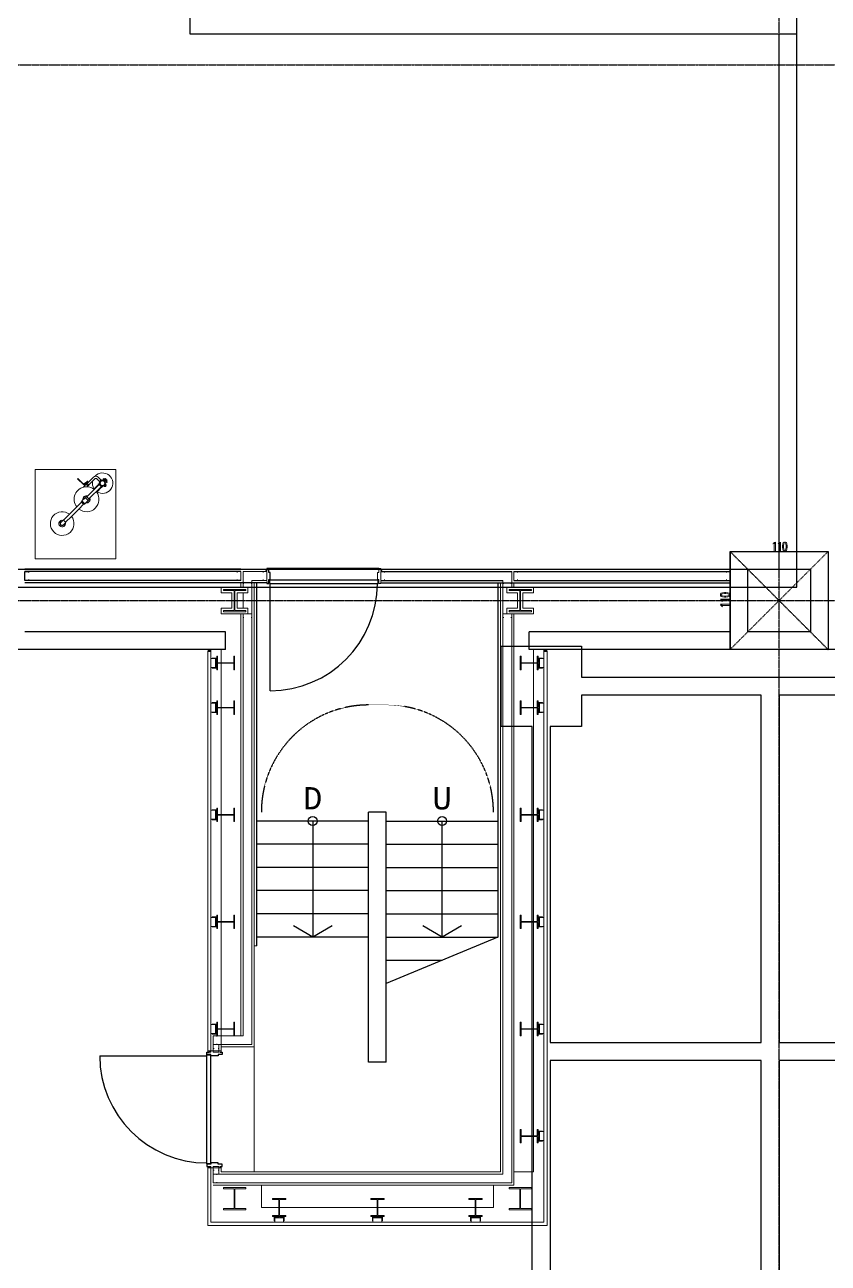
# Model space of a CAD drawing. Header units: millimetres. Extents: x -21841 to 195597, y -1659 to 112111.
# Drawn here: x 2815 to 3715, y 10808 to 12195 of the extents above; entities that cross this region are included whole.
import ezdxf
from ezdxf.enums import TextEntityAlignment as Align

# ---------------------------------------------------------------- set-up
doc = ezdxf.new("R2010")
doc.units = ezdxf.units.MM
for name, pattern in [('X-N-FAB-L10$0$COL-CEN-LIN', [3.25, 2.5, -0.25, 0.25, -0.25]), ('X-N-FAB-L10$0$Demolished', [7.14375, 4.7625, -2.38125]), ('X-N-FAB-L10$0$HIDDEN', [0.375, 0.25, -0.125])]:
    doc.linetypes.add(name, pattern=pattern)
for name, color, linetype in [('0-FMCS', 6, 'Continuous'), ('0-XREF', 7, 'Continuous'), ('X-N-FAB-L10$0$0-NC', 8, 'Continuous'), ('X-N-FAB-L10$0$0-ND', 8, 'Continuous'), ('X-N-FAB-L10$0$12', 8, 'Continuous'), ('X-N-FAB-L10$0$CCL', 8, 'X-N-FAB-L10$0$COL-CEN-LIN'), ('X-N-FAB-L10$0$COL', 8, 'Continuous'), ('X-N-FAB-L10$0$COL-S', 8, 'Continuous'), ('X-N-FAB-L10$0$DOOR', 8, 'Continuous'), ('X-N-FAB-L10$0$HID', 8, 'X-N-FAB-L10$0$HIDDEN'), ('X-N-FAB-L10$0$HR', 8, 'Continuous'), ('X-N-FAB-L10$0$ST', 8, 'Continuous'), ('X-N-FAB-L10$0$WALL-P', 8, 'Continuous'), ('X-N-FAB-L10$0$WALL-RC', 8, 'Continuous'), ('X-S-FAB-L10$0$0-DIM-TXT', 8, 'Continuous'), ('X-S-FAB-L10$0$Steel Frame-188K', 8, 'Continuous')]:
    doc.layers.add(name, color=color, linetype=linetype)
for name, color, linetype, lineweight in [('X-N-FAB-L10$0$3', 8, 'Continuous', 9), ('X-N-FAB-L10$0$ARC', 8, 'Continuous', 0), ('X-N-FAB-L10$0$STEEL1', 8, 'Continuous', 0)]:
    doc.layers.add(name, color=color, linetype=linetype, lineweight=lineweight)
doc.styles.add('X-N-FAB-L10$0$ATS', font='monotxt.shx', dxfattribs={"bigfont": 'BIGFONT.shx'})
doc.styles.add('X-N-FAB-L10$0$CHINA', font='simplex.shx', dxfattribs={"width": 0.75, "bigfont": 'chineset.shx'})
doc.styles.add('X-N-FAB-L10$0$COL-NUM', font='romanc')
doc.styles.add('X-N-FAB-L10$0$DIM', font='simplex.shx', dxfattribs={"width": 0.67, "bigfont": 'chineset.shx'})
doc.styles.add('X-S-FAB-L10$0$CHINA', font='simplex.shx', dxfattribs={"width": 0.75, "bigfont": 'chineset.shx'})
doc.styles.add('X-S-FAB-L10$0$Standard', font='', dxfattribs={"width": 0.8})
doc.styles.add('X-S-FAB-L10$0$TG_NOTE_TEXT', font='simplex.shx', dxfattribs={"width": 0.75, "bigfont": 'chineset.shx'})
doc.styles.get('X-S-FAB-L10$0$Standard').set_extended_font_data('Microsoft JhengHei')

# ---------------------------------------------------------------- blocks, each defined once
blk = doc.blocks.new('X-N-FAB-L10')
at = {"layer": 'DEFPOINTS', "color": 8, "linetype": 'X-N-FAB-L10$0$HIDDEN', "ltscale": 0.1}
for p, q in [((3715, 11605), (3605, 11495)), ((3605, 11605), (3715, 11495)), ((3715, 11605), (3605, 11495)), ((3605, 11605), (3715, 11495))]:
    blk.add_line(p, q, dxfattribs=at)
at = {"layer": 'DEFPOINTS', "color": 8}
for q in [(3715, 11605), (3605, 11495), (3715, 11605), (3605, 11495)]:
    blk.add_line((3605, 11605), q, dxfattribs=at)
at = {"layer": 'X-N-FAB-L10$0$12', "color": 8}
for p, q in [((3137.5, 11303), (3137.5, 11173)), ((3282.5, 11173), (3282.5, 11303)), ((3137.5, 11173), (3115.849, 11185.5)), ((3159.151, 11185.5), (3137.5, 11173)), ((3282.5, 11173), (3260.849, 11185.5)), ((3304.151, 11185.5), (3282.5, 11173))]:
    blk.add_line(p, q, dxfattribs=at)
for centre in [(3137.5, 11303), (3282.5, 11303)]:
    blk.add_circle(centre, 5, dxfattribs=at)
at = {"layer": 'X-N-FAB-L10$0$3', "color": 8}
for p, q in [((2874.211, 11686.391), (2874.4, 11686.58)), ((2881.171, 11679.431), (2874.211, 11686.391)), ((2874.4, 11686.58), (2881.171, 11679.809)), ((2882.4, 11681.037), (2885.264, 11683.902)), ((2885.453, 11683.713), (2882.588, 11680.849)), ((2885.05, 11681.207), (2892.143, 11688.299)), ((2885.264, 11683.902), (2885.453, 11683.713)), ((2890.997, 11683.746), (2886.754, 11679.503)), ((2880.61, 11676.977), (2881.38, 11677.747)), ((2880.893, 11680.532), (2881.899, 11681.538)), ((2881.394, 11680.031), (2880.893, 11680.532)), ((2881.171, 11679.809), (2881.394, 11680.031)), ((2881.582, 11679.843), (2881.171, 11679.431)), ((2881.284, 11677.843), (2882.255, 11678.814)), ((2881.38, 11677.747), (2881.284, 11677.843)), ((2881.735, 11679.69), (2881.582, 11679.843)), ((2881.647, 11679.422), (2881.969, 11679.744)), ((2882.255, 11678.814), (2881.647, 11679.422)), ((2881.879, 11679.834), (2881.735, 11679.69)), ((2881.969, 11679.744), (2881.879, 11679.834)), ((2881.899, 11681.538), (2882.4, 11681.037)), ((2882.588, 11680.849), (2882.741, 11680.696)), ((2882.741, 11680.696), (2882.597, 11680.552)), ((2882.597, 11680.552), (2882.687, 11680.462)), ((2882.687, 11680.462), (2883.008, 11680.784)), ((2883.008, 11680.784), (2883.617, 11680.176)), ((2883.617, 11680.176), (2883.709, 11680.268)), ((2883.709, 11680.268), (2883.93, 11680.297)), ((2883.93, 11680.297), (2884.945, 11681.312)), ((2884.945, 11681.312), (2885.05, 11681.207)), ((2885.815, 11678.161), (2885.064, 11677.411)), ((2885.844, 11678.383), (2885.815, 11678.161)), ((2886.859, 11679.398), (2885.844, 11678.383)), ((2886.754, 11679.503), (2886.859, 11679.398)), ((2892.289, 11674.841), (2892.659, 11675.211)), ((2865.027, 11646.683), (2873.185, 11654.841)), ((2875.547, 11652.479), (2867.389, 11644.321))]:
    blk.add_line(p, q, dxfattribs=at)
at = {"layer": 'X-N-FAB-L10$0$3', "color": 8, "lineweight": 5}
for p, q in [((2885.05, 11681.207), (2892.143, 11688.299)), ((2886.754, 11679.503), (2893.783, 11686.532)), ((2898.658, 11683.34), (2895.467, 11686.532)), ((2900.362, 11685.044), (2897.106, 11688.299)), ((2899.549, 11682.19), (2897.866, 11680.506)), ((2898.389, 11683.072), (2900.634, 11685.317)), ((2898.838, 11682.623), (2898.389, 11683.072)), ((2901.083, 11684.868), (2898.838, 11682.623)), ((2898.999, 11682.784), (2899.559, 11682.224)), ((2900.634, 11685.317), (2901.083, 11684.868)), ((2900.916, 11684.701), (2901.474, 11684.143)), ((2903.224, 11685.866), (2901.51, 11684.152)), ((2903.224, 11685.866), (2901.51, 11684.152)), ((2903.408, 11686.581), (2902.959, 11686.132)), ((2902.959, 11686.132), (2904.898, 11684.192)), ((2903.408, 11686.581), (2905.347, 11684.641)), ((2903.973, 11686.24), (2903.86, 11686.128)), ((2903.973, 11686.24), (2905.459, 11684.753)), ((2905.459, 11686.558), (2904.557, 11685.656)), ((2906.572, 11682.518), (2904.858, 11680.805)), ((2906.572, 11682.518), (2904.858, 11680.805)), ((2906.838, 11682.252), (2904.898, 11684.192)), ((2907.287, 11682.702), (2905.347, 11684.641)), ((2906.361, 11685.656), (2905.459, 11686.558)), ((2906.946, 11683.267), (2905.459, 11684.753)), ((2906.361, 11685.656), (2907.264, 11684.753)), ((2907.264, 11684.753), (2906.362, 11683.851)), ((2906.946, 11683.267), (2906.834, 11683.154)), ((2907.287, 11682.702), (2906.838, 11682.252)), ((2881.007, 11677.365), (2881.243, 11677.128)), ((2881.384, 11677.742), (2881.877, 11677.249)), ((2882.4, 11681.037), (2881.394, 11680.031)), ((2881.582, 11679.843), (2882.588, 11680.849)), ((2882.597, 11680.552), (2881.879, 11679.834)), ((2882.687, 11680.462), (2881.969, 11679.744)), ((2883.616, 11680.176), (2882.255, 11678.815)), ((2885.815, 11678.161), (2883.708, 11680.268)), ((2885.844, 11678.383), (2883.93, 11680.297)), ((2898.247, 11679.887), (2884.552, 11666.192)), ((2886.754, 11679.503), (2885.05, 11681.207)), ((2900.593, 11677.541), (2886.898, 11663.847)), ((2892.659, 11675.211), (2897.461, 11680.013)), ((2895.916, 11671.953), (2900.718, 11676.755)), ((2897.627, 11680.744), (2897.178, 11680.295)), ((2897.178, 11680.295), (2897.909, 11679.565)), ((2897.967, 11680.404), (2897.627, 11680.744)), ((2898.477, 11680.914), (2897.849, 11680.286)), ((2897.849, 11680.286), (2899.42, 11678.714)), ((2898.477, 11680.914), (2900.049, 11679.343)), ((2898.675, 11680.717), (2899.538, 11681.58)), ((2900.992, 11677.143), (2899.42, 11678.714)), ((2901.62, 11677.771), (2900.049, 11679.343)), ((2901.001, 11676.473), (2900.271, 11677.203)), ((2901.62, 11677.771), (2900.992, 11677.143)), ((2901.45, 11676.922), (2901.001, 11676.473)), ((2901.11, 11677.261), (2901.45, 11676.922)), ((2902.896, 11678.844), (2901.212, 11677.16)), ((2901.423, 11677.969), (2902.286, 11678.832)), ((2903.489, 11678.293), (2902.93, 11678.853)), ((2905.573, 11680.377), (2903.328, 11678.132)), ((2903.328, 11678.132), (2903.777, 11677.683)), ((2903.777, 11677.683), (2906.022, 11679.928)), ((2904.041, 11677.947), (2904.167, 11677.821)), ((2904.167, 11677.821), (2905.876, 11679.53)), ((2904.933, 11677.607), (2904.443, 11678.097)), ((2905.406, 11680.21), (2904.848, 11680.769)), ((2906.095, 11678.77), (2904.933, 11677.607)), ((2904.933, 11677.607), (2905.434, 11677.742)), ((2905.434, 11677.742), (2905.96, 11678.268)), ((2906.022, 11679.928), (2905.573, 11680.377)), ((2906.095, 11678.77), (2905.605, 11679.26)), ((2905.876, 11679.53), (2905.75, 11679.656)), ((2905.96, 11678.268), (2906.095, 11678.77)), ((2873.185, 11654.841), (2878.527, 11660.183)), ((2875.547, 11652.479), (2880.889, 11657.821)), ((2879.147, 11661.36), (2878.249, 11660.461)), ((2879.708, 11659.002), (2878.249, 11660.461)), ((2882.596, 11665.132), (2878.986, 11661.521)), ((2880.607, 11659.901), (2878.986, 11661.521)), ((2879.708, 11659.002), (2881.167, 11657.543)), ((2880.607, 11659.901), (2882.227, 11658.28)), ((2882.066, 11658.441), (2881.167, 11657.543)), ((2885.838, 11661.89), (2882.227, 11658.28)), ((2882.919, 11665.132), (2882.596, 11665.132)), ((2884.209, 11666.422), (2882.919, 11665.132)), ((2882.919, 11665.132), (2884.378, 11663.672)), ((2884.323, 11666.422), (2884.209, 11666.422)), ((2885.725, 11665.019), (2884.323, 11666.422)), ((2885.838, 11662.213), (2884.378, 11663.672)), ((2885.725, 11665.019), (2887.128, 11663.617)), ((2887.128, 11663.504), (2885.838, 11662.213)), ((2885.838, 11662.213), (2885.838, 11661.89)), ((2887.128, 11663.617), (2887.128, 11663.504)), ((2858.268, 11640.256), (2855.574, 11637.562)), ((2858.268, 11640.256), (2859.615, 11638.909)), ((2865.094, 11646.749), (2858.434, 11640.09)), ((2867.387, 11644.32), (2860.796, 11637.728)), ((2860.962, 11637.562), (2858.268, 11634.868)), ((2860.962, 11637.562), (2859.615, 11638.909))]:
    blk.add_line(p, q, dxfattribs=at)
at = {"layer": 'X-N-FAB-L10$0$3', "color": 8}
blk.add_lwpolyline([(2917.104, 11696.898), (2826.804, 11696.898), (2826.804, 11596.898), (2917.104, 11596.898)], close=True, dxfattribs=at)
for centre, radius, start, end in [((2902.204, 11681.498), 11.43, 168.656162, 213.373821), ((2902.204, 11681.498), 11.43, 236.626179, 137.47032), ((2884.174, 11663.468), 13.971, 94.585182, 218.134528), ((2884.174, 11663.468), 13.971, 231.865472, 35.510067), ((2884.174, 11663.468), 13.971, 86.347276, 104.780788), ((2884.174, 11663.468), 13.971, 54.489933, 94.585182), ((2856.921, 11636.215), 13.24, 52.246624, 37.753376)]:
    blk.add_arc(centre, radius, start, end, dxfattribs=at)
at = {"layer": 'X-N-FAB-L10$0$3', "color": 8, "lineweight": 5}
for centre, radius, start, end in [((2894.625, 11685.818), 3.51, 45, 135), ((2894.625, 11685.69), 1.191, 45, 135), ((2902.204, 11681.498), 2.743, 45, 179.900377), ((2902.204, 11681.498), 2.667, 45, 225), ((2902.204, 11681.498), 2.667, 225, 45), ((2902.204, 11681.498), 2.743, 270.099623, 45), ((2884.174, 11663.468), 13.971, 86.347276, 104.780788), ((2884.174, 11663.468), 13.971, 51.865472, 54.489933), ((2884.124, 11663.418), 4.028, 69.49458, 190.315077), ((2884.124, 11663.418), 3.784, 71.190305, 187.715428), ((2884.124, 11663.418), 4.028, 259.684923, 20.50542), ((2884.124, 11663.418), 3.784, 262.284572, 18.809695), ((2856.921, 11636.215), 3.66, 76.365879, 225), ((2856.921, 11636.215), 3.66, 225, 13.634121), ((2856.921, 11636.215), 2.39, 97.853416, 225), ((2856.921, 11636.215), 2.253, 102.735849, 225), ((2856.921, 11636.215), 1.905, 135, 225), ((2856.921, 11636.215), 2.39, 225, 352.146584), ((2856.921, 11636.215), 2.253, 225, 347.264151), ((2856.921, 11636.215), 1.905, 225, 315)]:
    blk.add_arc(centre, radius, start, end, dxfattribs=at)
at = {"layer": 'X-N-FAB-L10$0$3', "color": 8, "linetype": 'X-N-FAB-L10$0$Demolished', "lineweight": 5}
blk.add_arc((2894.625, 11685.818), 3.51, 103.910243, 135, dxfattribs=at)
at = {"layer": 'X-N-FAB-L10$0$ARC', "color": 8}
for p, q in [((3385, 10910), (3385, 11495)), ((3075, 11163), (3072, 11163)), ((3072, 11050), (3072, 10910)), ((3385, 10910), (3363, 10910)), ((3080, 10870), (3080, 10895)), ((3340, 10870), (3340, 10895)), ((3080, 10870), (3340, 10870))]:
    blk.add_line(p, q, dxfattribs=at)
at = {"layer": 'X-N-FAB-L10$0$CCL', "color": 8}
for p, q in [((3660, 10600), (3660, 19760)), ((-720, 12150), (27370, 12150)), ((-720, 11550), (27370, 11550))]:
    blk.add_line(p, q, dxfattribs=at)
at = {"layer": 'X-N-FAB-L10$0$COL', "color": 8, "ltscale": 0.1}
for p, q in [((3605, 11605), (3715, 11605)), ((3605, 11495), (3605, 11605)), ((3605, 11605), (3715, 11605)), ((3605, 11495), (3605, 11605)), ((3715, 11605), (3715, 11495)), ((3715, 11605), (3715, 11495)), ((3715, 11495), (3605, 11495)), ((3715, 11495), (3605, 11495))]:
    blk.add_line(p, q, dxfattribs=at)
at = {"layer": 'X-N-FAB-L10$0$COL-S', "color": 8}
for p, q in [((3625, 11585), (3695, 11585)), ((3625, 11515), (3625, 11585)), ((3625, 11585), (3695, 11585)), ((3625, 11515), (3625, 11585)), ((3695, 11585), (3695, 11515)), ((3695, 11585), (3695, 11515)), ((3695, 11515), (3625, 11515)), ((3695, 11515), (3625, 11515))]:
    blk.add_line(p, q, dxfattribs=at)
at = {"layer": 'X-N-FAB-L10$0$DOOR', "color": 8}
for p, q in [((3088.5, 11586), (3086, 11586)), ((3086, 11586), (3086, 11583.5)), ((3211.5, 11586), (3088.5, 11586)), ((3088.5, 11581.5), (3088.5, 11586)), ((3086, 11571.5), (3086, 11569)), ((3090, 11581.5), (3088.5, 11581.5)), ((3088.5, 11569), (3088.5, 11573.5)), ((3088.5, 11573.5), (3090, 11573.5)), ((3211, 11573), (3089, 11573)), ((3089, 11573), (3089, 11569)), ((3090, 11573.5), (3090, 11581.5)), ((3211, 11569), (3211, 11573)), ((3086, 11569), (3088.5, 11569)), ((3089, 11569), (3211, 11569)), ((3090, 11449), (3090, 11569)), ((3019, 11041.5), (3019, 11044)), ((3019, 11044), (3021.5, 11044)), ((3033.5, 11044), (3036, 11044)), ((3036, 11044), (3036, 11041.5)), ((2899, 11040), (3019, 11040)), ((3023.5, 11041.5), (3019, 11041.5)), ((3019, 10919), (3019, 11041)), ((3019, 11041), (3023, 11041)), ((3023, 11041), (3023, 10919)), ((3023.5, 11040), (3023.5, 11041.5)), ((3031.5, 11040), (3023.5, 11040)), ((3036, 11041.5), (3031.5, 11041.5)), ((3031.5, 11041.5), (3031.5, 11040)), ((3023, 10919), (3019, 10919)), ((3031.5, 10920), (3023.5, 10920)), ((3023.5, 10920), (3023.5, 10918.5)), ((3031.5, 10918.5), (3031.5, 10920)), ((3023.5, 10918.5), (3019, 10918.5)), ((3019, 10918.5), (3019, 10916)), ((3019, 10916), (3021.5, 10916)), ((3036, 10918.5), (3031.5, 10918.5)), ((3033.5, 10916), (3036, 10916)), ((3036, 10916), (3036, 10918.5))]:
    blk.add_line(p, q, dxfattribs=at)
for centre, start, end in [((3090, 11569), 270, 0), ((3019, 11040), 180, 270)]:
    blk.add_arc(centre, 120, start, end, dxfattribs=at)
at = {"layer": 'X-N-FAB-L10$0$HID', "color": 8}
blk.add_line((3220, 11433), (3200, 11433), dxfattribs=at)
for centre, start, end in [((3200, 11313), 90, 180), ((3220, 11313), 360, 90)]:
    blk.add_arc(centre, 120, start, end, dxfattribs=at)
at = {"layer": 'X-N-FAB-L10$0$HR', "color": 8}
for p, q in [((3200, 11163), (3200, 11313)), ((3220, 11313), (3200, 11313)), ((3220, 11121), (3220, 11313)), ((3200, 11033), (3200, 11163)), ((3220, 11033), (3220, 11121)), ((3220, 11033), (3200, 11033))]:
    blk.add_line(p, q, dxfattribs=at)
at = {"layer": 'X-N-FAB-L10$0$ST', "color": 8}
for p, q in [((3075, 11163), (3075, 11570)), ((3345, 11570), (3345, 11173)), ((3200, 11303), (3075, 11303)), ((3220, 11303), (3345, 11303)), ((3200, 11277), (3075, 11277)), ((3220, 11277), (3345, 11277)), ((3200, 11251), (3075, 11251)), ((3220, 11251), (3345, 11251)), ((3200, 11225), (3075, 11225)), ((3220, 11225), (3345, 11225)), ((3200, 11199), (3075, 11199)), ((3220, 11199), (3345, 11199)), ((3200, 11173), (3075, 11173)), ((3345, 11173), (3220, 11121)), ((3220, 11173), (3345, 11173)), ((3220, 11147), (3282.5, 11147))]:
    blk.add_line(p, q, dxfattribs=at)
at = {"layer": 'X-N-FAB-L10$0$STEEL1', "color": 8}
for p, q in [((3086, 11585), (3057, 11585)), ((3085, 11583.75), (3085, 11585)), ((3086, 11585), (3086, 11583.75)), ((3211.5, 11581.5), (3211.5, 11586)), ((3211.5, 11586), (3214, 11586)), ((3214, 11586), (3214, 11583.5)), ((3214, 11585), (3214, 11583.75)), ((3215, 11583.75), (3215, 11585)), ((3057, 11582.5), (3053, 11582.5)), ((3053, 11582.5), (3053, 11581.5)), ((3053, 11573.5), (3053, 11572.5)), ((3053, 11572.5), (3057, 11572.5)), ((3057, 11572.5), (3057, 11582.5)), ((3059.5, 11582.5), (3059.5, 11572.5)), ((3086, 11582.5), (3059.5, 11582.5)), ((3059.5, 11572.5), (3059.5, 11565)), ((3069.5, 11572.5), (3069.5, 11052.5)), ((3086, 11572.5), (3069.5, 11572.5)), ((3086, 11582.5), (3082, 11582.5)), ((3082, 11582.5), (3082, 11581.5)), ((3082, 11573.5), (3082, 11572.5)), ((3082, 11572.5), (3086, 11572.5)), ((3086, 11583.75), (3085, 11583.75)), ((3086, 11572.5), (3086, 11582.5)), ((3210, 11573.5), (3210, 11581.5)), ((3210, 11581.5), (3211.5, 11581.5)), ((3211.5, 11573.5), (3210, 11573.5)), ((3211.5, 11569), (3211.5, 11573.5)), ((3214, 11583.75), (3215, 11583.75)), ((3214, 11572.5), (3214, 11582.5)), ((3214, 11582.5), (3218, 11582.5)), ((3218, 11572.5), (3214, 11572.5)), ((3214, 11571.5), (3214, 11569)), ((3218, 11582.5), (3218, 11581.5)), ((3218, 11573.5), (3218, 11572.5)), ((3350.5, 10907.5), (3350.5, 11572.5)), ((3360.5, 11582.5), (3360.5, 11572.5)), ((3360.5, 11572.5), (3360.5, 11565)), ((3363, 11572.5), (3363, 11582.5)), ((3363, 11582.5), (3367, 11582.5)), ((3367, 11572.5), (3363, 11572.5)), ((3367, 11582.5), (3367, 11581.5)), ((3367, 11573.5), (3367, 11572.5)), ((3605, 11582.5), (3601, 11582.5)), ((3601, 11582.5), (3601, 11581.5)), ((3601, 11573.5), (3601, 11572.5)), ((3601, 11572.5), (3605, 11572.5)), ((3605, 11572.5), (3605, 11582.5)), ((3035, 11558.6), (3035, 11565)), ((3035, 11565), (3065, 11565)), ((3047.05, 11558.6), (3035, 11558.6)), ((3062.5, 11562.5), (3037.5, 11562.5)), ((3037.5, 11562.5), (3037.5, 11561.1)), ((3037.5, 11561.1), (3049.55, 11561.1)), ((3047.05, 11541.4), (3047.05, 11558.6)), ((3049.55, 11561.1), (3049.55, 11538.9)), ((3050.45, 11538.9), (3050.45, 11561.1)), ((3050.45, 11561.1), (3062.5, 11561.1)), ((3065, 11558.6), (3052.95, 11558.6)), ((3052.95, 11558.6), (3052.95, 11541.4)), ((3057, 11570), (3057, 11565)), ((3059.5, 11565), (3059.5, 11569)), ((3059.5, 11569), (3060.5, 11569)), ((3069.5, 11565), (3059.5, 11565)), ((3059.5, 11558.6), (3059.5, 11541.4)), ((3062.5, 11561.1), (3062.5, 11562.5)), ((3065, 11565), (3065, 11558.6)), ((3068.5, 11569), (3069.5, 11569)), ((3069.5, 11569), (3069.5, 11565)), ((3072, 11050), (3072, 11570)), ((3214, 11569), (3211.5, 11569)), ((3348, 10910), (3348, 11570)), ((3351.5, 11569), (3350.5, 11569)), ((3350.5, 11569), (3350.5, 11565)), ((3350.5, 11565), (3360.5, 11565)), ((3355, 11558.6), (3355, 11565)), ((3355, 11565), (3385, 11565)), ((3367.05, 11558.6), (3355, 11558.6)), ((3357.5, 11561.1), (3357.5, 11562.5)), ((3357.5, 11562.5), (3382.5, 11562.5)), ((3369.55, 11561.1), (3357.5, 11561.1)), ((3360.5, 11569), (3359.5, 11569)), ((3360.5, 11565), (3360.5, 11569)), ((3363, 11570), (3363, 11565)), ((3367.05, 11541.4), (3367.05, 11558.6)), ((3369.55, 11538.9), (3369.55, 11561.1)), ((3382.5, 11561.1), (3370.45, 11561.1)), ((3370.45, 11561.1), (3370.45, 11538.9)), ((3385, 11558.6), (3372.95, 11558.6)), ((3372.95, 11558.6), (3372.95, 11541.4)), ((3382.5, 11562.5), (3382.5, 11561.1)), ((3385, 11565), (3385, 11558.6)), ((3035, 11535), (3035, 11541.4)), ((3035, 11541.4), (3047.05, 11541.4)), ((3065, 11535), (3035, 11535)), ((3049.55, 11538.9), (3037.5, 11538.9)), ((3037.5, 11538.9), (3037.5, 11537.5)), ((3037.5, 11537.5), (3062.5, 11537.5)), ((3062.5, 11538.9), (3050.45, 11538.9)), ((3052.95, 11541.4), (3065, 11541.4)), ((3057, 11535), (3057, 11062.5)), ((3059.5, 11535), (3059.5, 11062.5)), ((3069.5, 11535), (3059.5, 11535)), ((3059.5, 11535), (3059.5, 11531)), ((3059.5, 11531), (3060.5, 11531)), ((3062.5, 11537.5), (3062.5, 11538.9)), ((3065, 11541.4), (3065, 11535)), ((3068.5, 11531), (3069.5, 11531)), ((3069.5, 11531), (3069.5, 11535)), ((3350.5, 11531), (3350.5, 11535)), ((3350.5, 11535), (3360.5, 11535)), ((3351.5, 11531), (3350.5, 11531)), ((3355, 11535), (3355, 11541.4)), ((3355, 11541.4), (3367.05, 11541.4)), ((3385, 11535), (3355, 11535)), ((3357.5, 11537.5), (3357.5, 11538.9)), ((3357.5, 11538.9), (3369.55, 11538.9)), ((3382.5, 11537.5), (3357.5, 11537.5)), ((3360.5, 11531), (3359.5, 11531)), ((3360.5, 10897.5), (3360.5, 11535)), ((3360.5, 11535), (3360.5, 11531)), ((3363, 10895), (3363, 11535)), ((3370.45, 11538.9), (3382.5, 11538.9)), ((3372.95, 11541.4), (3385, 11541.4)), ((3382.5, 11538.9), (3382.5, 11537.5)), ((3385, 11541.4), (3385, 11535)), ((3020, 11495), (3023.5, 11495)), ((3021.5, 11495), (3020, 11495)), ((3020, 11045.5), (3020, 11493)), ((3020, 11493), (3023.5, 11493)), ((3020, 11493), (3021.5, 11493)), ((3021.5, 11493), (3023.5, 11495)), ((3021.5, 11493), (3021.5, 11495)), ((3021.5, 11495), (3023.5, 11495)), ((3021.5, 11493), (3021.5, 11495)), ((3023.5, 11493), (3021.5, 11493)), ((3023.5, 11495), (3023.5, 11493)), ((3023.5, 11045.5), (3023.5, 11493)), ((3035, 11045.5), (3035, 11495)), ((3400, 11495), (3396.5, 11495)), ((3398.5, 11493), (3396.5, 11495)), ((3396.5, 11495), (3396.5, 11493)), ((3398.5, 11495), (3396.5, 11495)), ((3396.5, 10853.5), (3396.5, 11493)), ((3400, 11493), (3396.5, 11493)), ((3396.5, 11493), (3398.5, 11493)), ((3398.5, 11493), (3398.5, 11495)), ((3398.5, 11495), (3400, 11495)), ((3398.5, 11493), (3398.5, 11495)), ((3400, 11493), (3398.5, 11493)), ((3400, 10850), (3400, 11493)), ((3028.5, 11485), (3023.5, 11485)), ((3023.5, 11485), (3023.5, 11475)), ((3023.5, 11475), (3028.5, 11475)), ((3025, 11485.6), (3030, 11485.6)), ((3025, 11485), (3025, 11485.6)), ((3029.4, 11485), (3025, 11485)), ((3029.4, 11475), (3025, 11475)), ((3025, 11475), (3025, 11474.4)), ((3025, 11474.4), (3030, 11474.4)), ((3028.5, 11475), (3028.5, 11485)), ((3029.4, 11480.6), (3029.4, 11485)), ((3030, 11480.6), (3029.4, 11480.6)), ((3030, 11479.4), (3029.4, 11479.4)), ((3029.4, 11479.4), (3029.4, 11475)), ((3030, 11472.5), (3030, 11487.5)), ((3030, 11487.5), (3030.9, 11487.5)), ((3030, 11485.6), (3030, 11480.6)), ((3030, 11474.4), (3030, 11479.4)), ((3030.9, 11487.5), (3030.9, 11480.3)), ((3030.9, 11480.3), (3049.1, 11480.3)), ((3049.1, 11479.7), (3030.9, 11479.7)), ((3030.9, 11479.7), (3030.9, 11472.5)), ((3049.1, 11480.3), (3049.1, 11487.5)), ((3049.1, 11487.5), (3050, 11487.5)), ((3049.1, 11472.5), (3049.1, 11479.7)), ((3050, 11487.5), (3050, 11472.5)), ((3370.9, 11487.5), (3370, 11487.5)), ((3370, 11487.5), (3370, 11472.5)), ((3370.9, 11480.3), (3370.9, 11487.5)), ((3389.1, 11480.3), (3370.9, 11480.3)), ((3370.9, 11472.5), (3370.9, 11479.7)), ((3370.9, 11479.7), (3389.1, 11479.7)), ((3390, 11487.5), (3389.1, 11487.5)), ((3389.1, 11487.5), (3389.1, 11480.3)), ((3389.1, 11479.7), (3389.1, 11472.5)), ((3390, 11472.5), (3390, 11487.5)), ((3395, 11485.6), (3390, 11485.6)), ((3390, 11485.6), (3390, 11480.6)), ((3390, 11480.6), (3390.6, 11480.6)), ((3390, 11474.4), (3390, 11479.4)), ((3390, 11479.4), (3390.6, 11479.4)), ((3395, 11474.4), (3390, 11474.4)), ((3390.6, 11480.6), (3390.6, 11485)), ((3390.6, 11485), (3395, 11485)), ((3390.6, 11479.4), (3390.6, 11475)), ((3390.6, 11475), (3395, 11475)), ((3391.5, 11475), (3391.5, 11485)), ((3391.5, 11485), (3396.5, 11485)), ((3396.5, 11475), (3391.5, 11475)), ((3395, 11485), (3395, 11485.6)), ((3395, 11475), (3395, 11474.4)), ((3396.5, 11485), (3396.5, 11475)), ((3030.9, 11472.5), (3030, 11472.5)), ((3050, 11472.5), (3049.1, 11472.5)), ((3370, 11472.5), (3370.9, 11472.5)), ((3389.1, 11472.5), (3390, 11472.5)), ((3028.5, 11435), (3023.5, 11435)), ((3023.5, 11435), (3023.5, 11425)), ((3025, 11435.6), (3030, 11435.6)), ((3025, 11435), (3025, 11435.6)), ((3029.4, 11435), (3025, 11435)), ((3028.5, 11425), (3028.5, 11435)), ((3029.4, 11430.6), (3029.4, 11435)), ((3030, 11422.5), (3030, 11437.5)), ((3030, 11437.5), (3030.9, 11437.5)), ((3030, 11435.6), (3030, 11430.6)), ((3030.9, 11437.5), (3030.9, 11430.3)), ((3049.1, 11430.3), (3049.1, 11437.5)), ((3049.1, 11437.5), (3050, 11437.5)), ((3050, 11437.5), (3050, 11422.5)), ((3370.9, 11437.5), (3370, 11437.5)), ((3370, 11437.5), (3370, 11422.5)), ((3370.9, 11430.3), (3370.9, 11437.5)), ((3390, 11437.5), (3389.1, 11437.5)), ((3389.1, 11437.5), (3389.1, 11430.3)), ((3390, 11422.5), (3390, 11437.5)), ((3395, 11435.6), (3390, 11435.6)), ((3390, 11435.6), (3390, 11430.6)), ((3390.6, 11430.6), (3390.6, 11435)), ((3390.6, 11435), (3395, 11435)), ((3391.5, 11425), (3391.5, 11435)), ((3391.5, 11435), (3396.5, 11435)), ((3395, 11435), (3395, 11435.6)), ((3396.5, 11435), (3396.5, 11425)), ((3023.5, 11425), (3028.5, 11425)), ((3029.4, 11425), (3025, 11425)), ((3025, 11425), (3025, 11424.4)), ((3025, 11424.4), (3030, 11424.4)), ((3030, 11430.6), (3029.4, 11430.6)), ((3030, 11429.4), (3029.4, 11429.4)), ((3029.4, 11429.4), (3029.4, 11425)), ((3030, 11424.4), (3030, 11429.4)), ((3030.9, 11422.5), (3030, 11422.5)), ((3030.9, 11430.3), (3049.1, 11430.3)), ((3049.1, 11429.7), (3030.9, 11429.7)), ((3030.9, 11429.7), (3030.9, 11422.5)), ((3049.1, 11422.5), (3049.1, 11429.7)), ((3050, 11422.5), (3049.1, 11422.5)), ((3370, 11422.5), (3370.9, 11422.5)), ((3389.1, 11430.3), (3370.9, 11430.3)), ((3370.9, 11422.5), (3370.9, 11429.7)), ((3370.9, 11429.7), (3389.1, 11429.7)), ((3389.1, 11429.7), (3389.1, 11422.5)), ((3389.1, 11422.5), (3390, 11422.5)), ((3390, 11430.6), (3390.6, 11430.6)), ((3390, 11424.4), (3390, 11429.4)), ((3390, 11429.4), (3390.6, 11429.4)), ((3395, 11424.4), (3390, 11424.4)), ((3390.6, 11429.4), (3390.6, 11425)), ((3390.6, 11425), (3395, 11425)), ((3396.5, 11425), (3391.5, 11425)), ((3395, 11425), (3395, 11424.4)), ((3028.5, 11315), (3023.5, 11315)), ((3023.5, 11315), (3023.5, 11305)), ((3025, 11315.6), (3030, 11315.6)), ((3025, 11315), (3025, 11315.6)), ((3029.4, 11315), (3025, 11315)), ((3028.5, 11305), (3028.5, 11315)), ((3029.4, 11310.6), (3029.4, 11315)), ((3030, 11310.6), (3029.4, 11310.6)), ((3030, 11309.4), (3029.4, 11309.4)), ((3029.4, 11309.4), (3029.4, 11305)), ((3030, 11302.5), (3030, 11317.5)), ((3030, 11317.5), (3030.9, 11317.5)), ((3030, 11315.6), (3030, 11310.6)), ((3030, 11304.4), (3030, 11309.4)), ((3030.9, 11317.5), (3030.9, 11310.3)), ((3030.9, 11310.3), (3049.1, 11310.3)), ((3049.1, 11309.7), (3030.9, 11309.7)), ((3030.9, 11309.7), (3030.9, 11302.5)), ((3049.1, 11310.3), (3049.1, 11317.5)), ((3049.1, 11317.5), (3050, 11317.5)), ((3049.1, 11302.5), (3049.1, 11309.7)), ((3050, 11317.5), (3050, 11302.5)), ((3370.9, 11317.5), (3370, 11317.5)), ((3370, 11317.5), (3370, 11302.5)), ((3370.9, 11310.3), (3370.9, 11317.5)), ((3389.1, 11310.3), (3370.9, 11310.3)), ((3370.9, 11302.5), (3370.9, 11309.7)), ((3370.9, 11309.7), (3389.1, 11309.7)), ((3390, 11317.5), (3389.1, 11317.5)), ((3389.1, 11317.5), (3389.1, 11310.3)), ((3389.1, 11309.7), (3389.1, 11302.5)), ((3390, 11302.5), (3390, 11317.5)), ((3395, 11315.6), (3390, 11315.6)), ((3390, 11315.6), (3390, 11310.6)), ((3390, 11310.6), (3390.6, 11310.6)), ((3390, 11304.4), (3390, 11309.4)), ((3390, 11309.4), (3390.6, 11309.4)), ((3390.6, 11310.6), (3390.6, 11315)), ((3390.6, 11315), (3395, 11315)), ((3390.6, 11309.4), (3390.6, 11305)), ((3391.5, 11305), (3391.5, 11315)), ((3391.5, 11315), (3396.5, 11315)), ((3395, 11315), (3395, 11315.6)), ((3396.5, 11315), (3396.5, 11305)), ((3023.5, 11305), (3028.5, 11305)), ((3029.4, 11305), (3025, 11305)), ((3025, 11305), (3025, 11304.4)), ((3025, 11304.4), (3030, 11304.4)), ((3030.9, 11302.5), (3030, 11302.5)), ((3050, 11302.5), (3049.1, 11302.5)), ((3370, 11302.5), (3370.9, 11302.5)), ((3389.1, 11302.5), (3390, 11302.5)), ((3395, 11304.4), (3390, 11304.4)), ((3390.6, 11305), (3395, 11305)), ((3396.5, 11305), (3391.5, 11305)), ((3395, 11305), (3395, 11304.4)), ((3030, 11182.5), (3030, 11197.5)), ((3030, 11197.5), (3030.9, 11197.5)), ((3030.9, 11197.5), (3030.9, 11190.3)), ((3049.1, 11190.3), (3049.1, 11197.5)), ((3049.1, 11197.5), (3050, 11197.5)), ((3050, 11197.5), (3050, 11182.5)), ((3370.9, 11197.5), (3370, 11197.5)), ((3370, 11197.5), (3370, 11182.5)), ((3370.9, 11190.3), (3370.9, 11197.5)), ((3390, 11197.5), (3389.1, 11197.5)), ((3389.1, 11197.5), (3389.1, 11190.3)), ((3390, 11182.5), (3390, 11197.5)), ((3028.5, 11195), (3023.5, 11195)), ((3023.5, 11195), (3023.5, 11185)), ((3023.5, 11185), (3028.5, 11185)), ((3025, 11195.6), (3030, 11195.6)), ((3025, 11195), (3025, 11195.6)), ((3029.4, 11195), (3025, 11195)), ((3029.4, 11185), (3025, 11185)), ((3025, 11185), (3025, 11184.4)), ((3025, 11184.4), (3030, 11184.4)), ((3028.5, 11185), (3028.5, 11195)), ((3029.4, 11190.6), (3029.4, 11195)), ((3030, 11190.6), (3029.4, 11190.6)), ((3030, 11189.4), (3029.4, 11189.4)), ((3029.4, 11189.4), (3029.4, 11185)), ((3030, 11195.6), (3030, 11190.6)), ((3030, 11184.4), (3030, 11189.4)), ((3030.9, 11182.5), (3030, 11182.5)), ((3030.9, 11190.3), (3049.1, 11190.3)), ((3049.1, 11189.7), (3030.9, 11189.7)), ((3030.9, 11189.7), (3030.9, 11182.5)), ((3049.1, 11182.5), (3049.1, 11189.7)), ((3050, 11182.5), (3049.1, 11182.5)), ((3370, 11182.5), (3370.9, 11182.5)), ((3389.1, 11190.3), (3370.9, 11190.3)), ((3370.9, 11182.5), (3370.9, 11189.7)), ((3370.9, 11189.7), (3389.1, 11189.7)), ((3389.1, 11189.7), (3389.1, 11182.5)), ((3389.1, 11182.5), (3390, 11182.5)), ((3395, 11195.6), (3390, 11195.6)), ((3390, 11195.6), (3390, 11190.6)), ((3390, 11190.6), (3390.6, 11190.6)), ((3390, 11184.4), (3390, 11189.4)), ((3390, 11189.4), (3390.6, 11189.4)), ((3395, 11184.4), (3390, 11184.4)), ((3390.6, 11190.6), (3390.6, 11195)), ((3390.6, 11195), (3395, 11195)), ((3390.6, 11189.4), (3390.6, 11185)), ((3390.6, 11185), (3395, 11185)), ((3391.5, 11185), (3391.5, 11195)), ((3391.5, 11195), (3396.5, 11195)), ((3396.5, 11185), (3391.5, 11185)), ((3395, 11195), (3395, 11195.6)), ((3395, 11185), (3395, 11184.4)), ((3396.5, 11195), (3396.5, 11185)), ((3028.5, 11075), (3023.5, 11075)), ((3023.5, 11075), (3023.5, 11065)), ((3025, 11075.6), (3030, 11075.6)), ((3025, 11075), (3025, 11075.6)), ((3029.4, 11075), (3025, 11075)), ((3028.5, 11065), (3028.5, 11075)), ((3029.4, 11070.6), (3029.4, 11075)), ((3030, 11062.5), (3030, 11077.5)), ((3030, 11077.5), (3030.9, 11077.5)), ((3030, 11075.6), (3030, 11070.6)), ((3030.9, 11077.5), (3030.9, 11070.3)), ((3049.1, 11070.3), (3049.1, 11077.5)), ((3049.1, 11077.5), (3050, 11077.5)), ((3050, 11077.5), (3050, 11062.5)), ((3370.9, 11077.5), (3370, 11077.5)), ((3370, 11077.5), (3370, 11062.5)), ((3370.9, 11070.3), (3370.9, 11077.5)), ((3390, 11077.5), (3389.1, 11077.5)), ((3389.1, 11077.5), (3389.1, 11070.3)), ((3390, 11062.5), (3390, 11077.5)), ((3395, 11075.6), (3390, 11075.6)), ((3390, 11075.6), (3390, 11070.6)), ((3390.6, 11070.6), (3390.6, 11075)), ((3390.6, 11075), (3395, 11075)), ((3391.5, 11065), (3391.5, 11075)), ((3391.5, 11075), (3396.5, 11075)), ((3395, 11075), (3395, 11075.6)), ((3396.5, 11075), (3396.5, 11065)), ((3023.5, 11065), (3028.5, 11065)), ((3029.4, 11065), (3025, 11065)), ((3025, 11065), (3025, 11064.4)), ((3025, 11064.4), (3030, 11064.4)), ((3059.5, 11062.5), (3026, 11062.5)), ((3026, 11062.5), (3026, 11044)), ((3026, 11052.5), (3026, 11062.5)), ((3026, 11062.5), (3030, 11062.5)), ((3030, 11070.6), (3029.4, 11070.6)), ((3030, 11069.4), (3029.4, 11069.4)), ((3029.4, 11069.4), (3029.4, 11065)), ((3030, 11064.4), (3030, 11069.4)), ((3030.9, 11062.5), (3030, 11062.5)), ((3030, 11062.5), (3030, 11061.5)), ((3030.9, 11070.3), (3049.1, 11070.3)), ((3049.1, 11069.7), (3030.9, 11069.7)), ((3030.9, 11069.7), (3030.9, 11062.5)), ((3049.1, 11062.5), (3049.1, 11069.7)), ((3050, 11062.5), (3049.1, 11062.5)), ((3370, 11062.5), (3370.9, 11062.5)), ((3389.1, 11070.3), (3370.9, 11070.3)), ((3370.9, 11062.5), (3370.9, 11069.7)), ((3370.9, 11069.7), (3389.1, 11069.7)), ((3389.1, 11069.7), (3389.1, 11062.5)), ((3389.1, 11062.5), (3390, 11062.5)), ((3390, 11070.6), (3390.6, 11070.6)), ((3390, 11064.4), (3390, 11069.4)), ((3390, 11069.4), (3390.6, 11069.4)), ((3395, 11064.4), (3390, 11064.4)), ((3390.6, 11069.4), (3390.6, 11065)), ((3390.6, 11065), (3395, 11065)), ((3396.5, 11065), (3391.5, 11065)), ((3395, 11065), (3395, 11064.4)), ((3035, 11045.5), (3020, 11045.5)), ((3020, 11045.5), (3023.5, 11045.5)), ((3021.5, 11045.5), (3020, 11045.5)), ((3020, 11044), (3021.5, 11044)), ((3021.5, 11044), (3023.5, 11045.5)), ((3021.5, 11044), (3021.5, 11045.5)), ((3021.5, 11045.5), (3023.5, 11045.5)), ((3021.5, 11044), (3021.5, 11045.5)), ((3023.5, 11044), (3021.5, 11044)), ((3023.5, 11045.5), (3023.5, 11044)), ((3069.5, 11052.5), (3026, 11052.5)), ((3030, 11052.5), (3026, 11052.5)), ((3027, 11048), (3026, 11048)), ((3026, 11048), (3026, 11044)), ((3026, 11044), (3032.5, 11044)), ((3030, 11053.5), (3030, 11052.5)), ((3032.5, 11048), (3031.5, 11048)), ((3032.5, 11052.5), (3032.5, 11044)), ((3032.5, 11044), (3032.5, 11048)), ((3072, 11050), (3035, 11050)), ((3035, 11050), (3035, 11045.5)), ((3035, 11050), (3035, 11044)), ((3035, 11050), (3057, 11050)), ((3370.9, 10957.5), (3370, 10957.5)), ((3370, 10957.5), (3370, 10942.5)), ((3370.9, 10950.3), (3370.9, 10957.5)), ((3389.1, 10950.3), (3370.9, 10950.3)), ((3370.9, 10942.5), (3370.9, 10949.7)), ((3370.9, 10949.7), (3389.1, 10949.7)), ((3390, 10957.5), (3389.1, 10957.5)), ((3389.1, 10957.5), (3389.1, 10950.3)), ((3389.1, 10949.7), (3389.1, 10942.5)), ((3390, 10942.5), (3390, 10957.5)), ((3395, 10955.6), (3390, 10955.6)), ((3390, 10955.6), (3390, 10950.6)), ((3390, 10950.6), (3390.6, 10950.6)), ((3390, 10944.4), (3390, 10949.4)), ((3390, 10949.4), (3390.6, 10949.4)), ((3390.6, 10950.6), (3390.6, 10955)), ((3390.6, 10955), (3395, 10955)), ((3390.6, 10949.4), (3390.6, 10945)), ((3391.5, 10945), (3391.5, 10955)), ((3391.5, 10955), (3396.5, 10955)), ((3395, 10955), (3395, 10955.6)), ((3396.5, 10955), (3396.5, 10945)), ((3370, 10942.5), (3370.9, 10942.5)), ((3389.1, 10942.5), (3390, 10942.5)), ((3395, 10944.4), (3390, 10944.4)), ((3390.6, 10945), (3395, 10945)), ((3396.5, 10945), (3391.5, 10945)), ((3395, 10945), (3395, 10944.4)), ((3020, 10916), (3021.5, 10916)), ((3035, 10914.5), (3020, 10914.5)), ((3020, 10914.5), (3023.5, 10914.5)), ((3020, 10850), (3020, 10914.5)), ((3021.5, 10914.5), (3020, 10914.5)), ((3021.5, 10916), (3021.5, 10914.5)), ((3021.5, 10916), (3023.5, 10914.5)), ((3023.5, 10916), (3021.5, 10916)), ((3021.5, 10916), (3021.5, 10914.5)), ((3021.5, 10914.5), (3023.5, 10914.5)), ((3023.5, 10914.5), (3023.5, 10916)), ((3023.5, 10853.5), (3023.5, 10914.5)), ((3026, 10897.5), (3026, 10916)), ((3026, 10912), (3026, 10916)), ((3026, 10916), (3032.5, 10916)), ((3027, 10912), (3026, 10912)), ((3350.5, 10907.5), (3026, 10907.5)), ((3030, 10907.5), (3026, 10907.5)), ((3026, 10907.5), (3026, 10897.5)), ((3030, 10906.5), (3030, 10907.5)), ((3032.5, 10912), (3031.5, 10912)), ((3032.5, 10907.5), (3032.5, 10916)), ((3032.5, 10916), (3032.5, 10912)), ((3035, 10910), (3035, 10916)), ((3035, 10910), (3035, 10914.5)), ((3348, 10910), (3035, 10910)), ((3035, 10910), (3057, 10910)), ((3360.5, 10897.5), (3026, 10897.5)), ((3026, 10897.5), (3030, 10897.5)), ((3363, 10895), (3026, 10895)), ((3030, 10897.5), (3030, 10898.5)), ((3062.5, 10892.5), (3037.5, 10892.5)), ((3037.5, 10892.5), (3037.5, 10891.1)), ((3037.5, 10891.1), (3049.55, 10891.1)), ((3049.55, 10891.1), (3049.55, 10868.9)), ((3050.45, 10868.9), (3050.45, 10891.1)), ((3050.45, 10891.1), (3062.5, 10891.1)), ((3062.5, 10891.1), (3062.5, 10892.5)), ((3357.5, 10891.1), (3357.5, 10892.5)), ((3357.5, 10892.5), (3382.5, 10892.5)), ((3369.55, 10891.1), (3357.5, 10891.1)), ((3369.55, 10868.9), (3369.55, 10891.1)), ((3382.5, 10891.1), (3370.45, 10891.1)), ((3370.45, 10891.1), (3370.45, 10868.9)), ((3382.5, 10892.5), (3382.5, 10891.1)), ((3107.5, 10880), (3092.5, 10880)), ((3092.5, 10880), (3092.5, 10879.1)), ((3092.5, 10879.1), (3099.7, 10879.1)), ((3099.7, 10879.1), (3099.7, 10860.9)), ((3100.3, 10860.9), (3100.3, 10879.1)), ((3100.3, 10879.1), (3107.5, 10879.1)), ((3107.5, 10879.1), (3107.5, 10880)), ((3202.5, 10879.1), (3202.5, 10880)), ((3202.5, 10880), (3217.5, 10880)), ((3209.7, 10879.1), (3202.5, 10879.1)), ((3209.7, 10860.9), (3209.7, 10879.1)), ((3217.5, 10879.1), (3210.3, 10879.1)), ((3210.3, 10879.1), (3210.3, 10860.9)), ((3217.5, 10880), (3217.5, 10879.1)), ((3312.5, 10879.1), (3312.5, 10880)), ((3312.5, 10880), (3327.5, 10880)), ((3319.7, 10879.1), (3312.5, 10879.1)), ((3319.7, 10860.9), (3319.7, 10879.1)), ((3327.5, 10879.1), (3320.3, 10879.1)), ((3320.3, 10879.1), (3320.3, 10860.9)), ((3327.5, 10880), (3327.5, 10879.1)), ((3049.55, 10868.9), (3037.5, 10868.9)), ((3037.5, 10868.9), (3037.5, 10867.5)), ((3037.5, 10867.5), (3062.5, 10867.5)), ((3062.5, 10868.9), (3050.45, 10868.9)), ((3062.5, 10867.5), (3062.5, 10868.9)), ((3357.5, 10867.5), (3357.5, 10868.9)), ((3357.5, 10868.9), (3369.55, 10868.9)), ((3382.5, 10867.5), (3357.5, 10867.5)), ((3370.45, 10868.9), (3382.5, 10868.9)), ((3382.5, 10868.9), (3382.5, 10867.5)), ((3020, 10850), (3400, 10850)), ((3023.5, 10853.5), (3396.5, 10853.5)), ((3099.7, 10860.9), (3092.5, 10860.9)), ((3092.5, 10860.9), (3092.5, 10860)), ((3092.5, 10860), (3107.5, 10860)), ((3094.4, 10855), (3094.4, 10860)), ((3094.4, 10860), (3099.4, 10860)), ((3095, 10855), (3094.4, 10855)), ((3099.4, 10859.4), (3095, 10859.4)), ((3095, 10859.4), (3095, 10855)), ((3095, 10858.5), (3105, 10858.5)), ((3095, 10853.5), (3095, 10858.5)), ((3105, 10853.5), (3095, 10853.5)), ((3099.4, 10860), (3099.4, 10859.4)), ((3107.5, 10860.9), (3100.3, 10860.9)), ((3105.6, 10860), (3100.6, 10860)), ((3100.6, 10860), (3100.6, 10859.4)), ((3100.6, 10859.4), (3105, 10859.4)), ((3105, 10859.4), (3105, 10855)), ((3105, 10858.5), (3105, 10853.5)), ((3105, 10855), (3105.6, 10855)), ((3105.6, 10855), (3105.6, 10860)), ((3107.5, 10860), (3107.5, 10860.9)), ((3202.5, 10860), (3202.5, 10860.9)), ((3202.5, 10860.9), (3209.7, 10860.9)), ((3217.5, 10860), (3202.5, 10860)), ((3204.4, 10855), (3204.4, 10860)), ((3204.4, 10860), (3209.4, 10860)), ((3205, 10855), (3204.4, 10855)), ((3209.4, 10859.4), (3205, 10859.4)), ((3205, 10859.4), (3205, 10855)), ((3215, 10858.5), (3205, 10858.5)), ((3205, 10858.5), (3205, 10853.5)), ((3205, 10853.5), (3215, 10853.5)), ((3209.4, 10860), (3209.4, 10859.4)), ((3210.3, 10860.9), (3217.5, 10860.9)), ((3215.6, 10860), (3210.6, 10860)), ((3210.6, 10860), (3210.6, 10859.4)), ((3210.6, 10859.4), (3215, 10859.4)), ((3215, 10859.4), (3215, 10855)), ((3215, 10853.5), (3215, 10858.5)), ((3215, 10855), (3215.6, 10855)), ((3215.6, 10855), (3215.6, 10860)), ((3217.5, 10860.9), (3217.5, 10860)), ((3312.5, 10860), (3312.5, 10860.9)), ((3312.5, 10860.9), (3319.7, 10860.9)), ((3327.5, 10860), (3312.5, 10860)), ((3314.4, 10855), (3314.4, 10860)), ((3314.4, 10860), (3319.4, 10860)), ((3315, 10855), (3314.4, 10855)), ((3319.4, 10859.4), (3315, 10859.4)), ((3315, 10859.4), (3315, 10855)), ((3325, 10858.5), (3315, 10858.5)), ((3315, 10858.5), (3315, 10853.5)), ((3315, 10853.5), (3325, 10853.5)), ((3319.4, 10860), (3319.4, 10859.4)), ((3320.3, 10860.9), (3327.5, 10860.9)), ((3325.6, 10860), (3320.6, 10860)), ((3320.6, 10860), (3320.6, 10859.4)), ((3320.6, 10859.4), (3325, 10859.4)), ((3325, 10859.4), (3325, 10855)), ((3325, 10853.5), (3325, 10858.5)), ((3325, 10855), (3325.6, 10855)), ((3325.6, 10855), (3325.6, 10860)), ((3327.5, 10860.9), (3327.5, 10860))]:
    blk.add_line(p, q, dxfattribs=at)
for centre, radius, start, end in [((3085.5, 11585.125), 0.516, 194.088272, 345.911728), ((3214.5, 11585.125), 0.516, 194.088272, 345.911728), ((3018.449, 11494), 1.845, 327.185166, 32.814834), ((3401.551, 11494), 1.845, 147.185166, 212.814834), ((3019.298, 11044.75), 1.027, 313.098184, 46.901816), ((3019.298, 10915.25), 1.027, 313.098184, 46.901816)]:
    blk.add_arc(centre, radius, start, end, dxfattribs=at)
at = {"layer": 'X-N-FAB-L10$0$WALL-P', "color": 8}
for p, q in [((3660, 11585), (3660, 12185)), ((3680, 11565), (3680, 12185)), ((1925, 11585.022), (3660, 11585)), ((3057, 11585), (2815, 11585)), ((3214, 11585), (3363, 11585)), ((3363, 11585), (3605, 11585)), ((3057, 11582.5), (2815, 11582.5)), ((2815, 11572.5), (2815, 11582.5)), ((2815, 11582.5), (2819, 11582.5)), ((3057, 11572.5), (2815, 11572.5)), ((2819, 11572.5), (2815, 11572.5)), ((2819, 11582.5), (2819, 11581.5)), ((2819, 11573.5), (2819, 11572.5)), ((3214, 11582.5), (3360.5, 11582.5)), ((3214, 11572.5), (3350.5, 11572.5)), ((3363, 11582.5), (3605, 11582.5)), ((3363, 11572.5), (3605, 11572.5)), ((1905, 11565.021), (3680, 11565)), ((3086, 11570), (2815, 11570)), ((3214, 11570), (3605, 11570))]:
    blk.add_line(p, q, dxfattribs=at)
blk.add_lwpolyline([(3000, 13385), (3000, 12185), (3680, 12185), (3680, 13405), (1905, 13405), (1905, 11565.021)], dxfattribs=at)
at = {"layer": 'X-N-FAB-L10$0$WALL-RC', "color": 8}
for p, q in [((3040, 11515), (2815, 11515)), ((3040, 11495), (3040, 11515)), ((3605, 11515), (3380, 11515)), ((3380, 11495), (3380, 11515)), ((3040, 11495), (1760, 11495)), ((8440, 11495), (3380, 11495))]:
    blk.add_line(p, q, dxfattribs=at)
at = {"layer": 'DEFPOINTS', "color": 8, "style": 'X-N-FAB-L10$0$DIM', "width": 0.67}
blk.add_text('110', height=10, dxfattribs=at).set_placement((3652.662, 11605.5))
blk.add_text('110', height=10, rotation=90, dxfattribs=at).set_placement((3604.5, 11542.662))
at = {"layer": 'DEFPOINTS', "color": 8, "insert": (3660, 11610.5), "char_height": 10, "attachment_point": 5, "style": 'X-N-FAB-L10$0$DIM'}
blk.add_mtext('\\A1;110', dxfattribs=at)
at = {"layer": 'DEFPOINTS', "color": 8, "insert": (3599.5, 11550), "char_height": 10, "attachment_point": 5, "rotation": 90, "style": 'X-N-FAB-L10$0$DIM'}
blk.add_mtext('\\A1;110', dxfattribs=at)
at = {"layer": 'X-N-FAB-L10$0$0-NC', "color": 8, "style": 'X-N-FAB-L10$0$COL-NUM'}
for p in [(1860, 19880), (2760, 19880), (3660, 19880), (4560, 19880), (5460, 19880), (6360, 19880), (7260, 19880), (8160, 19880), (9060, 19880), (9960, 19880), (10860, 19880), (11760, 19880), (12660, 19880), (13560, 19880), (14460, 19880), (15360, 19880), (16260, 19880), (17160, 19880), (18060, 19880), (18960, 19880), (19860, 19880), (20760, 19880), (21660, 19880), (22560, 19880), (-840, 13950), (-840, 13350), (-840, 12750), (-840, 12150), (-840, 11550), (-840, 10750)]:
    blk.add_attdef('GRID-Y', text='', height=120, dxfattribs=at).set_placement(p, align=Align.MIDDLE_CENTER)
at = {"layer": 'X-N-FAB-L10$0$0-ND', "color": 8, "style": 'X-N-FAB-L10$0$CHINA'}
blk.add_attdef('NO', text='', height=33.333, dxfattribs=at).set_placement((23327.5, 11380), align=Align.MIDDLE)
at = {"layer": 'X-N-FAB-L10$0$ARC', "color": 8, "style": 'X-N-FAB-L10$0$ATS'}
for s, p in [('D', (3137.5, 11328.49)), ('U', (3282.5, 11328.49))]:
    blk.add_text(s, height=25, dxfattribs=at).set_placement(p, align=Align.MIDDLE_CENTER)
blk = doc.blocks.new('X-S-FAB-L10')
at = {"layer": 'X-S-FAB-L10$0$Steel Frame-188K'}
blk.add_lwpolyline([(3383.494, 10708.606), (3383.494, 11409), (3348.494, 11409), (3348.494, 11499), (3438.494, 11499), (3438.494, 11464), (4275, 11464), (4275, 11499), (4365, 11499), (4365, 11464), (5115, 11464), (5115, 11499), (5205, 11499), (5205, 11464), (5955, 11464)], dxfattribs=at)
for points in [[(3640, 11444), (3438.494, 11444), (3438.494, 11409), (3403.494, 11409), (3403.494, 11054.706), (3640, 11054.706)], [(3890, 11444), (3660, 11444), (3660, 11054.706), (3890, 11054.706)], [(3640, 11034.706), (3403.494, 11034.706), (3403.494, 10708.606), (3438.494, 10708.606), (3438.494, 10673.606), (3640, 10673.606)], [(3890, 11034.706), (3660, 11034.706), (3660, 10673.606), (3890, 10673.606)]]:
    blk.add_lwpolyline(points, close=True, dxfattribs=at)
at = {"style": 'X-S-FAB-L10$0$TG_NOTE_TEXT', "width": 0.5, "flags": 1}
for p in [(7463.301, 9020), (18268.251, 8649), (11197.77, 4800.167), (16485.801, 4800.167), (25420.27, 2635), (13360, 320.001, 0), (7463.301, -33.333)]:
    blk.add_attdef('WH', text='', height=20, dxfattribs=at).set_placement(p, align=Align.BOTTOM_LEFT)
at = {"width": 0.5}
for style, p in [('X-S-FAB-L10$0$TG_NOTE_TEXT', (7585, 9020)), ('X-S-FAB-L10$0$TG_NOTE_TEXT', (18389.95, 8649)), ('X-S-FAB-L10$0$TG_NOTE_TEXT', (11117.5, 4813.5)), ('X-S-FAB-L10$0$TG_NOTE_TEXT', (16607.5, 4813.5)), ('X-S-FAB-L10$0$TG_NOTE_TEXT', (25350, 2635)), ('X-S-FAB-L10$0$Standard', (13129.375, 325.001, 0)), ('X-S-FAB-L10$0$TG_NOTE_TEXT', (7585, -20))]:
    blk.add_attdef('DESC', text='', height=10, dxfattribs=dict(at, style=style)).set_placement(p, align=Align.BOTTOM_LEFT)
for tag, style, p in [('TYPE', 'X-S-FAB-L10$0$TG_NOTE_TEXT', (7619.286, 9020)), ('NO', 'X-S-FAB-L10$0$TG_NOTE_TEXT', (7650.095, 9020)), ('TYPE', 'X-S-FAB-L10$0$TG_NOTE_TEXT', (18424.236, 8649)), ('NO', 'X-S-FAB-L10$0$TG_NOTE_TEXT', (18455.045, 8649)), ('NO', 'X-S-FAB-L10$0$TG_NOTE_TEXT', (11088.595, 4813.5)), ('TYPE', 'X-S-FAB-L10$0$TG_NOTE_TEXT', (11151.786, 4813.5)), ('TYPE', 'X-S-FAB-L10$0$TG_NOTE_TEXT', (16641.786, 4813.5)), ('NO', 'X-S-FAB-L10$0$TG_NOTE_TEXT', (16672.595, 4813.5)), ('NO', 'X-S-FAB-L10$0$TG_NOTE_TEXT', (25313, 2635)), ('TYPE', 'X-S-FAB-L10$0$TG_NOTE_TEXT', (25350, 2635)), ('NO', 'X-S-FAB-L10$0$Standard', (13100, 320.001, 0)), ('TYPE', 'X-S-FAB-L10$0$Standard', (13129.375, 320.001, 0)), ('TYPE', 'X-S-FAB-L10$0$TG_NOTE_TEXT', (7619.286, -20)), ('NO', 'X-S-FAB-L10$0$TG_NOTE_TEXT', (7650.095, -20))]:
    blk.add_attdef(tag, text='', height=10, dxfattribs=dict(at, style=style)).set_placement(p, align=Align.BOTTOM_RIGHT)
at = {"style": 'X-S-FAB-L10$0$TG_NOTE_TEXT', "width": 0.5, "flags": 1}
for rotation, p in [(180, (43, 7480)), (180, (943, 7480)), (90, (24310, 3717.77)), (270, (17080, 1711.699))]:
    blk.add_attdef('WH', text='', height=20, rotation=rotation, dxfattribs=at).set_placement(p, align=Align.BOTTOM_LEFT)
at = {"width": 0.5}
for rotation, style, p in [(180, 'X-S-FAB-L10$0$Standard', (317.625, 7480)), (180, 'X-S-FAB-L10$0$Standard', (1217.625, 7480)), (90, 'X-S-FAB-L10$0$TG_NOTE_TEXT', (24310, 3647.5)), (270, 'X-S-FAB-L10$0$TG_NOTE_TEXT', (17080, 1605))]:
    blk.add_attdef('DESC', text='', height=10, rotation=rotation, dxfattribs=dict(at, style=style)).set_placement(p, align=Align.BOTTOM_LEFT)
for tag, rotation, style, p in [('TYPE', 180, 'X-S-FAB-L10$0$Standard', (317.625, 7480)), ('NO', 180, 'X-S-FAB-L10$0$Standard', (347, 7480)), ('TYPE', 180, 'X-S-FAB-L10$0$Standard', (1217.625, 7480)), ('NO', 180, 'X-S-FAB-L10$0$Standard', (1247, 7480)), ('TYPE', 90, 'X-S-FAB-L10$0$TG_NOTE_TEXT', (24310, 3647.5)), ('NO', 90, 'X-S-FAB-L10$0$TG_NOTE_TEXT', (24310, 3610.5)), ('TYPE', 270, 'X-S-FAB-L10$0$TG_NOTE_TEXT', (17080, 1605)), ('NO', 270, 'X-S-FAB-L10$0$TG_NOTE_TEXT', (17080, 1573))]:
    blk.add_attdef(tag, text='', height=10, rotation=rotation, dxfattribs=dict(at, style=style)).set_placement(p, align=Align.BOTTOM_RIGHT)
at = {"layer": 'X-S-FAB-L10$0$0-DIM-TXT', "style": 'X-S-FAB-L10$0$CHINA', "width": 0.75}
for p in [(667.414, 7855.1, -2689.4), (22627.353, 6728.814), (25644.722, 6728.814), (24778.787, 5569.051), (1118.252, 4980), (417.801, 4594.623), (23874.84, 4355), (22927.43, 4330.122), (23749.869, 3901.367), (417.801, 3765.236), (1118.252, 3730), (417.801, 3115.79), (536.882, 2227.832), (16908.994, 1782.652), (888.445, 880.466), (16977.43, 750), (18878.841, 750), (25641.221, 553.233), (21364.03, 526.894)]:
    blk.add_attdef('HIG', text='', height=80, dxfattribs=at).set_placement(p, align=Align.MIDDLE_LEFT)

msp = doc.modelspace()

# ---------------------------------------------------------------- block references
at = {"layer": '0-FMCS', "color": 5}
for name in ['X-N-FAB-L10', 'X-S-FAB-L10']:
    msp.add_blockref(name, (0, 0), dxfattribs=at)
at = {"layer": '0-XREF'}
msp.add_blockref('X-N-FAB-L10', (0, 0), dxfattribs=at)

doc.saveas('drawing.dxf')
